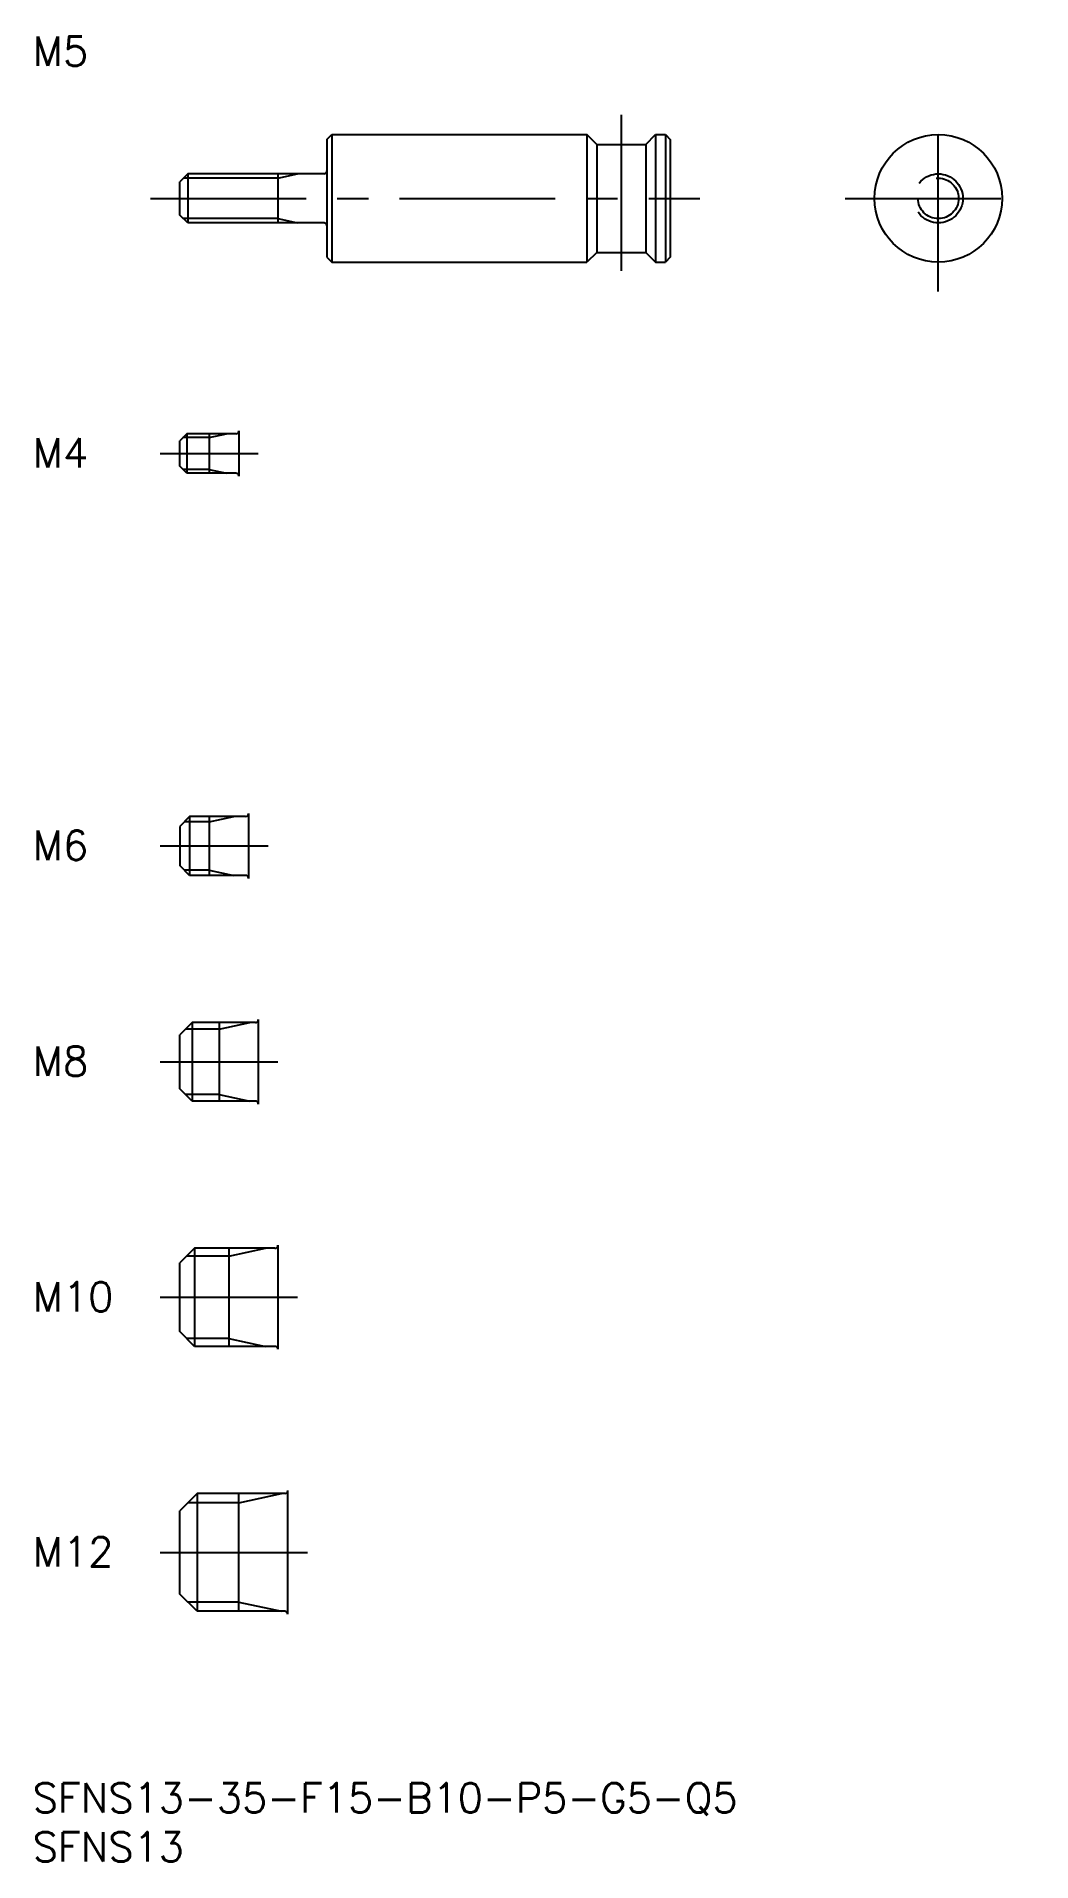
# Model space of a CAD drawing. Extents: x 0 to 102, y -8 to 178.
import ezdxf

# ---------------------------------------------------------------- set-up
doc = ezdxf.new("R2010")
doc.units = 0
doc.header["$LTSCALE"] = 0.5
doc.linetypes.add('CENTER', pattern=[50.8, 31.75, -6.35, 6.35, -6.35])
doc.linetypes.add('DASHED', pattern=[19.05, 12.7, -6.35])
for name, color, linetype in [('MSM_CENTER', 1, 'CENTER'), ('MSM_CONTINUOUS', 7, 'CONTINUOUS'), ('MSM_DASHED', 4, 'DASHED'), ('MSM_NARROW', 5, 'CONTINUOUS'), ('MSM_PART_NUMBER', 7, 'CONTINUOUS')]:
    doc.layers.add(name, color=color, linetype=linetype)
doc.styles.get("Standard").update_dxf_attribs({"font": 'txt.shx', "height": 1, "bigfont": 'bigfont.shx'})

# ---------------------------------------------------------------- blocks, each defined once
blk = doc.blocks.new('*U14')
at = {"layer": 'MSM_PART_NUMBER'}
blk.add_text('SFNS13-35-F15-B10-P5-G5-Q5', height=3, dxfattribs=at).set_placement((0, -3))
blk = doc.blocks.new('*U15')
at = {"layer": 'MSM_PART_NUMBER'}
blk.add_text('SFNS13', height=3, dxfattribs=at).set_placement((0, -8))
blk = doc.blocks.new('*U16')
at = {"layer": 'MSM_PART_NUMBER'}
blk.add_text('M12', height=3, dxfattribs=at).set_placement((0, 22.06))
blk = doc.blocks.new('*U17')
at = {"layer": 'MSM_PART_NUMBER'}
blk.add_text('M10', height=3, dxfattribs=at).set_placement((0, 48.06))
blk = doc.blocks.new('*U18')
at = {"layer": 'MSM_PART_NUMBER'}
blk.add_text('M8', height=3, dxfattribs=at).set_placement((0, 72.06))
blk = doc.blocks.new('*U19')
at = {"layer": 'MSM_PART_NUMBER'}
blk.add_text('M6', height=3, dxfattribs=at).set_placement((0, 94.06))
blk = doc.blocks.new('*U20')
at = {"layer": 'MSM_PART_NUMBER'}
blk.add_text('M5', height=3, dxfattribs=at).set_placement((0, 175))
blk = doc.blocks.new('*U21')
at = {"layer": 'MSM_PART_NUMBER'}
blk.add_text('M4', height=3, dxfattribs=at).set_placement((0, 134.06))

msp = doc.modelspace()

# ---------------------------------------------------------------- linework, layer by layer
at = {"layer": 'MSM_CENTER'}
for p, q in [((60, 170), (60, 153)), ((92.328414, 152), (92.328414, 171)), ((12, 161.5), (68, 161.5)), ((82.828414, 161.5), (101.828414, 161.5)), ((13, 135.5), (23, 135.5)), ((13, 95.5), (24, 95.5)), ((13, 73.5), (25, 73.5)), ((13, 49.5), (27, 49.5)), ((13, 23.5), (28, 23.5))]:
    msp.add_line(p, q, dxfattribs=at)
at = {"layer": 'MSM_CONTINUOUS'}
for p, q in [((30, 167.5), (30.5, 168)), ((30, 167.5), (30, 155.5)), ((30.499999, 168), (30.499999, 155)), ((30.5, 168), (56.5, 168)), ((56.5, 168), (56.5, 155)), ((57.5, 167), (56.5, 168)), ((62.5, 167), (63.5, 168)), ((63.5, 168), (64.5, 168)), ((63.5, 168), (63.5, 155)), ((64.5, 168), (64.5, 155)), ((64.5, 168), (65, 167.5)), ((65, 167.5), (65, 155.5)), ((57.5, 167), (57.5, 156)), ((57.5, 167), (62.5, 167)), ((62.5, 167), (62.5, 156)), ((15.8, 164), (15, 163.2)), ((29.7, 164), (15.8, 164)), ((15.8, 164), (15.8, 159)), ((25, 164), (25, 159)), ((15, 159.8), (15, 163.2)), ((15.8, 159), (15, 159.8)), ((29.7, 159), (15.8, 159)), ((30, 155.5), (30.5, 155)), ((30.5, 155), (56.5, 155)), ((57.5, 156), (56.5, 155)), ((57.5, 156), (62.5, 156)), ((62.5, 156), (63.5, 155)), ((63.5, 155), (64.5, 155)), ((65, 155.5), (64.5, 155)), ((21, 137.8), (21, 133.2)), ((15.7, 137.5), (15, 136.8)), ((15, 134.2), (15, 136.8)), ((20.7, 137.5), (15.7, 137.5)), ((15.7, 137.5), (15.7, 133.5)), ((18, 137.5), (18, 133.5)), ((15.7, 133.5), (15, 134.2)), ((20.7, 133.5), (15.7, 133.5)), ((22, 98.8), (22, 92.2)), ((16, 98.5), (15, 97.5)), ((15, 97.5), (15, 93.5)), ((21.7, 98.5), (16, 98.5)), ((16, 98.5), (16, 92.5)), ((18, 98.5), (18, 92.5)), ((16, 92.5), (15, 93.5)), ((21.7, 92.5), (16, 92.5)), ((16.25, 77.5), (15, 76.25)), ((22.7, 77.5), (16.25, 77.5)), ((16.25, 77.5), (16.25, 69.5)), ((19, 77.5), (19, 69.5)), ((23, 77.8), (23, 69.2)), ((15, 70.75), (15, 76.25)), ((16.25, 69.5), (15, 70.75)), ((22.7, 69.5), (16.25, 69.5)), ((16.5, 54.5), (15, 53)), ((24.7, 54.5), (16.5, 54.5)), ((16.5, 54.5), (16.5, 44.5)), ((20, 54.5), (20, 44.5)), ((25, 54.8), (25, 44.2)), ((15, 46), (15, 53)), ((16.5, 44.5), (15, 46)), ((24.7, 44.5), (16.5, 44.5)), ((26, 17.2), (26, 29.8)), ((16.75, 29.5), (15, 27.75)), ((25.7, 29.5), (16.75, 29.5)), ((16.75, 29.5), (16.75, 17.5)), ((21, 17.5), (21, 29.5)), ((15, 19.25), (15, 27.75)), ((16.75, 17.5), (15, 19.25)), ((25.7, 17.5), (16.75, 17.5))]:
    msp.add_line(p, q, dxfattribs=at)
msp.add_circle((92.328414, 161.5), 6.5, dxfattribs=at)
for centre, start, end in [((29.7, 164.3), 270, 0), ((29.7, 158.7), 0, 90), ((20.7, 137.8), 270, 0), ((20.7, 133.2), 0, 90), ((21.7, 98.8), 270, 0), ((21.7, 92.2), 0, 90), ((22.7, 77.8), 270, 0), ((22.7, 69.2), 0, 90), ((24.7, 54.8), 270, 0), ((24.7, 44.2), 0, 90), ((25.7, 29.8), 270, 0), ((25.7, 17.2), 0, 90)]:
    msp.add_arc(centre, 0.3, start, end, dxfattribs=at)
at = {"layer": 'MSM_DASHED'}
for radius in [2.5, 2.067]:
    msp.add_circle((92.328414, 161.5), radius, dxfattribs=at)
at = {"layer": 'MSM_NARROW'}
for p, q in [((25, 163.567), (27, 164)), ((25, 163.567), (15.367, 163.567)), ((25, 159.433), (15.367, 159.433)), ((25, 159.433), (27, 159)), ((18, 137.121), (15.321, 137.121)), ((18, 137.121), (19.75, 137.5)), ((18, 133.879), (15.321, 133.879)), ((18, 133.879), (19.75, 133.5)), ((18, 97.9585), (15.4585, 97.9585)), ((18, 97.9585), (20.5, 98.5)), ((18, 93.0415), (15.4585, 93.0415)), ((18, 93.0415), (20.5, 92.5)), ((19, 76.8235), (15.5735, 76.8235)), ((19, 76.8235), (22.125, 77.5)), ((19, 70.1765), (15.5735, 70.1765)), ((19, 70.1765), (22.125, 69.5)), ((20, 53.688), (23.75, 54.5)), ((20, 53.688), (15.688, 53.688)), ((20, 45.312), (15.688, 45.312)), ((20, 45.312), (23.75, 44.5)), ((21, 28.553), (15.803, 28.553)), ((21, 28.553), (25.375, 29.5)), ((21, 18.447), (15.803, 18.447)), ((21, 18.447), (25.375, 17.5))]:
    msp.add_line(p, q, dxfattribs=at)

# ---------------------------------------------------------------- block references
at = {"layer": 'MSM_CONTINUOUS'}
for name in ['*U20', '*U21', '*U19', '*U18', '*U17', '*U16', '*U14', '*U15']:
    msp.add_blockref(name, (0, 0), dxfattribs=at)

doc.saveas('drawing.dxf')
